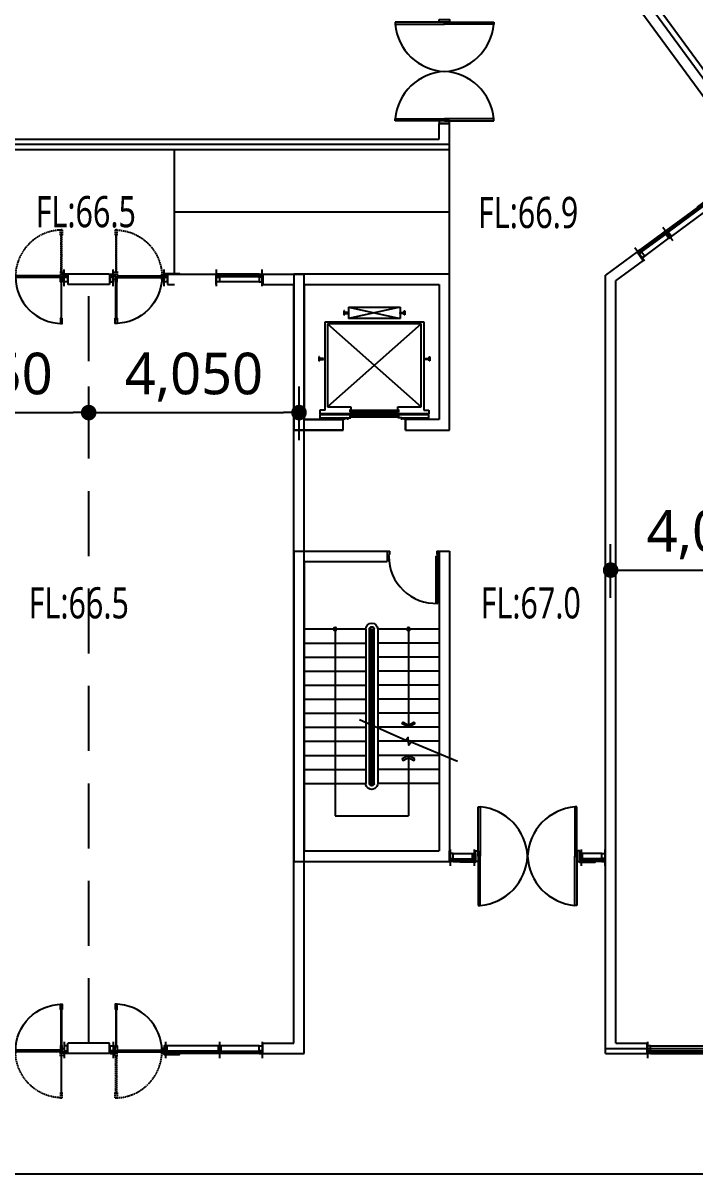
# Model space of a CAD drawing. Header units: millimetres. Extents: x 75184266 to 76346726, y -35850126 to -33679385.
# Drawn here: x 75351769 to 75364708, y -35002078 to -34979929 of the extents above; entities that cross this region are included whole.
import ezdxf
from ezdxf.xclip import XClip

# ---------------------------------------------------------------- set-up
doc = ezdxf.new("R2010")
doc.units = ezdxf.units.MM
doc.header["$LTSCALE"] = 50
doc.header["$MEASUREMENT"] = 0
doc.header["$XCLIPFRAME"] = 2
doc.header["$PDMODE"] = 1
doc.header["$PDSIZE"] = -3
for name, pattern in [('XR-1F-PLAN$0$CEN', [62, 60, -1, 0, -1]), ('XR-1F-PLAN$0$HIDDEN', [0.375, 0.25, -0.125]), ('XR-B1$0$XR-지하3층$0$HID1', [2.3, 1.5, -0.8]), ('XR-지하3층$0$HID1', [2.3, 1.5, -0.8]), ('XR-지하3층$0$HIDDEN', [0.375, 0.25, -0.125])]:
    doc.linetypes.add(name, pattern=pattern)
doc.layers.get('0').update_dxf_attribs({"linetype": 'CONTINUOUS'})
doc.layers.get('Defpoints').update_dxf_attribs({"color": 51, "linetype": 'CONTINUOUS'})
for name, color, linetype in [('AA-MKXS', 3, 'CONTINUOUS'), ('XR-1F-PLAN$0$A-CEN02', 27, 'XR-1F-PLAN$0$CEN'), ('XR-1F-PLAN$0$A-DOR-FRAME', 7, 'CONTINUOUS'), ('XR-1F-PLAN$0$A-DOR-GL', 142, 'CONTINUOUS'), ('XR-1F-PLAN$0$A-DOR-HID', 9, 'XR-1F-PLAN$0$HIDDEN'), ('XR-1F-PLAN$0$A-DOR-TRACE', 8, 'CONTINUOUS'), ('XR-1F-PLAN$0$A-FRAME', 1, 'CONTINUOUS'), ('XR-1F-PLAN$0$A-HDCP7', 7, 'CONTINUOUS'), ('XR-1F-PLAN$0$A-WIN-ELE8', 8, 'CONTINUOUS'), ('XR-B1$0$00_블럭계획고', 7, 'CONTINUOUS'), ('XR-지하3층$0$a-door', 6, 'CONTINUOUS'), ('XR-지하3층$0$A-WIND', 4, 'CONTINUOUS'), ('XR-지하3층$0$CON', 2, 'CONTINUOUS'), ('XR-지하3층$0$DOOR', 7, 'CONTINUOUS'), ('XR-지하3층$0$ELEV', 9, 'CONTINUOUS'), ('XR-지하3층$0$HD', 7, 'CONTINUOUS'), ('XR-지하3층$0$가는선', 5, 'CONTINUOUS'), ('XR-지하3층$0$확장형주차', 8, 'CONTINUOUS')]:
    doc.layers.add(name, color=color, linetype=linetype)
for name, color, linetype, plot in [('XR-B1$0$XR-지하3층$0$DEFPOINT', 142, 'CONTINUOUS', False), ('XR-지하3층$0$DEFPOINT', 142, 'CONTINUOUS', False), ('건축', 8, 'CONTINUOUS', False)]:
    doc.layers.add(name, color=color, linetype=linetype, plot=plot)
doc.styles.add('HY각헤드라인M', font='')
doc.styles.add('XR-B1$0$HY각헤드라인M', font='')
doc.styles.add('XR-지하3층$0$SIM', font='simplex.shx')
doc.styles.add('XR-지하3층$0$맑은고딕', font='')
doc.styles.get('HY각헤드라인M').set_extended_font_data('Malgun Gothic')
doc.styles.get('XR-B1$0$HY각헤드라인M').set_extended_font_data('Malgun Gothic')
doc.styles.get('XR-지하3층$0$맑은고딕').set_extended_font_data('Malgun Gothic')
doc.dimstyles.new('XR-지하3층$0$NDIM', dxfattribs={"dimtxt": 3, "dimasz": 1, "dimexe": 2, "dimexo": 5, "dimgap": 1, "dimtad": 1, "dimdec": 0, "dimrnd": 0.25, "dimdsep": 46, "dimlunit": 6, "dimtxsty": 'XR-지하3층$0$SIM', "dimblk": 'XR-지하3층$0$DIMDOT', "dimcen": 5, "dimclrd": 2, "dimclre": 2, "dimclrt": 6, "dimadec": 0, "dimazin": 0, "dimtfac": 1, "dimtdec": 0, "dimtix": 1, "dimtmove": 2, "dimatfit": 1, "dimldrblk": 'XR-지하3층$0$DIMDOT', "dimfxl": 1.5, "dimtolj": 1, "dimtzin": 0, "dimarcsym": 0})

# ---------------------------------------------------------------- blocks, each defined once
blk = doc.blocks.new('XR-지하3층$0$확장형 주차')
at = {"layer": 'XR-지하3층$0$확장형주차', "color": 7}
for p, q in [((0, 3965), (800, 3965)), ((0, 3835), (800, 3835)), ((800, 3835), (800, 3965))]:
    blk.add_line(p, q, dxfattribs=at)
blk.add_lwpolyline([(2500, 5100), (0, 0)], dxfattribs=at)
blk.add_lwpolyline([(2500, 5091), (0, 5091), (0, -9), (2500, -9)], close=True, dxfattribs=at)
for centre in [(238, 3900), (613, 3900)]:
    blk.add_circle(centre, 17.5, dxfattribs=at)
blk = doc.blocks.new('XR-지하3층$0$_Dot')
at = {"color": 0, "lineweight": -2}
blk.add_line((-0.5, 0), (-1, 0), dxfattribs=at)
at = {"color": 0, "const_width": 0.5}
blk.add_lwpolyline([(-0.25, 0, 1), (0.25, 0, 1)], format="xyb", close=True, dxfattribs=at)
blk = doc.blocks.new('*D166')
at = {"layer": 'Defpoints', "color": 0, "ltscale": 0.01, "transparency": 16777216}
for p in [(75353034, -34987426), (75348984, -34988159), (75353034, -34988159)]:
    blk.add_point(p, dxfattribs=at)
at = {"layer": '건축', "color": 0, "linetype": 'ByBlock', "lineweight": -2, "ltscale": 0.01}
blk.add_line((75348984, -34987959), (75348984, -34986926), dxfattribs=at)
at = {"layer": '건축', "color": 0, "lineweight": -2, "ltscale": 0.01}
for p, q in [((75353034, -34987959), (75353034, -34986926)), ((75349284, -34987426), (75352734, -34987426))]:
    blk.add_line(p, q, dxfattribs=at)
at = {"layer": '건축', "color": 0, "lineweight": -2, "ltscale": 0.01, "xscale": 300, "yscale": 300, "zscale": 300}
for p, rotation in [((75348984, -34987426), 179.9999077924462), ((75353034, -34987426), 359.9999077924462)]:
    blk.add_blockref('XR-지하3층$0$_Dot', p, dxfattribs=dict(at, rotation=rotation))
at = {"layer": '건축', "color": 6, "ltscale": 0.01, "insert": (75351009, -34986746), "char_height": 800, "attachment_point": 5, "rotation": 359.9999, "style": 'XR-지하3층$0$맑은고딕'}
blk.add_mtext('\\A1;4,050', dxfattribs=at)
blk = doc.blocks.new('XR-지하3층$0$DIMDOT')
blk.add_line((-2, 0), (2, 0))
at = {"color": 3}
for radius in [0.6, 0.28]:
    blk.add_circle((0, 0), radius, dxfattribs=at)
blk = doc.blocks.new('*D167')
at = {"layer": 'Defpoints', "color": 0, "ltscale": 0.01, "transparency": 16777216}
for p in [(75357084, -34987426), (75353034, -34988159), (75357084, -34988159)]:
    blk.add_point(p, dxfattribs=at)
at = {"layer": '건축', "color": 0, "linetype": 'ByBlock', "lineweight": -2, "ltscale": 0.01}
blk.add_line((75353034, -34987959), (75353034, -34986926), dxfattribs=at)
at = {"layer": '건축', "color": 0, "lineweight": -2, "ltscale": 0.01}
for p, q in [((75357084, -34987959), (75357084, -34986926)), ((75353334, -34987426), (75356784, -34987426))]:
    blk.add_line(p, q, dxfattribs=at)
at = {"layer": '건축', "color": 0, "lineweight": -2, "ltscale": 0.01, "xscale": 300, "yscale": 300, "zscale": 300}
for p, rotation in [((75353034, -34987426), 179.9999077924462), ((75357084, -34987426), 359.9999077924462)]:
    blk.add_blockref('XR-지하3층$0$_Dot', p, dxfattribs=dict(at, rotation=rotation))
at = {"layer": '건축', "color": 6, "ltscale": 0.01, "insert": (75355059, -34986746), "char_height": 800, "attachment_point": 5, "rotation": 359.9999, "style": 'XR-지하3층$0$맑은고딕'}
blk.add_mtext('\\A1;4,050', dxfattribs=at)
blk = doc.blocks.new('XR-지하3층$0$2P-Dr204')
at = {"color": 0}
for p, q in [((29, 50), (29, 955)), ((65, 50), (65, 956)), ((29, 50), (0, 50)), ((0, 50), (0, -50)), ((29, 14), (29, 50)), ((65, 50), (29, 50)), ((50, 14), (29, 14)), ((50, -50), (50, 14)), ((950, 14), (950, -50)), ((971, 14), (950, 14)), ((971, 14), (950, 14)), ((971, 50), (971, 14)), ((1000, 50), (971, 50)), ((1000, -50), (1000, 50)), ((50, -50), (0, -50)), ((1000, -50), (950, -50))]:
    blk.add_line(p, q, dxfattribs=at)
blk.add_arc((65, 50), 906, 0, 92.2294, dxfattribs=at)
blk = doc.blocks.new('A$C3B071739')
at = {"layer": 'XR-지하3층$0$CON', "ltscale": 1000}
for p, q in [((6040, 3000), (70, 3000)), ((70, 0), (70, 3000)), ((6040, 2800), (6040, 3000)), ((8370, 3000), (11370, 3000)), ((8370, 2150), (8370, 3000)), ((11370, 3000), (11370, 0)), ((6040, 2800), (270, 2800)), ((270, 200), (270, 2800)), ((8570, 2800), (8570, 2150)), ((11170, 2800), (8570, 2800)), ((11170, 200), (11170, 2800)), ((8370, 2150), (8570, 2150)), ((8570, 2150), (8370, 2150)), ((5840, 200), (5840, 1800)), ((6040, 1800), (5840, 1800)), ((6040, 0), (6040, 1800)), ((8370, 950), (8370, 0)), ((8370, 950), (8570, 950)), ((8370, 0), (8370, 950)), ((8370, 950), (8570, 950)), ((8570, 950), (8570, 200)), ((8570, 200), (8570, 950)), ((8570, 950), (8570, 200)), ((8570, 950), (8570, 200)), ((5840, 200), (270, 200)), ((11170, 200), (8570, 200)), ((6040, 0), (70, 0)), ((11370, 0), (8370, 0))]:
    blk.add_line(p, q, dxfattribs=at)
at = {"layer": 'XR-지하3층$0$ELEV', "color": 9}
for p, q in [((8605, 2075), (8605, 2600)), ((8605, 2600), (8660, 2600)), ((8660, 2600), (8660, 1450)), ((8755, 2600), (8685, 2600)), ((8685, 2600), (8685, 1450)), ((8755, 2500), (8755, 2600)), ((10455, 2500), (8755, 2500)), ((8815, 2000), (8815, 2450)), ((8815, 2450), (10415, 2450)), ((9780, 2618), (9700, 2618)), ((9700, 2618), (9700, 2603)), ((9700, 2603), (9730, 2603)), ((9730, 2603), (9730, 2529)), ((9730, 2529), (9750, 2529)), ((9750, 2603), (9780, 2603)), ((9750, 2529), (9750, 2603)), ((9780, 2603), (9780, 2618)), ((10415, 2450), (10415, 650)), ((10455, 600), (10455, 2500)), ((8565, 2150), (8605, 2075)), ((8605, 2070), (8565, 2070)), ((8605, 2070), (8605, 2000)), ((8615, 2015), (8615, 1085)), ((8650, 2015), (8615, 2015)), ((8650, 1085), (8650, 2015)), ((8715, 2015), (8715, 1085)), ((8750, 2015), (8715, 2015)), ((8750, 1085), (8750, 2015)), ((8755, 2030), (8755, 2000)), ((8755, 2000), (8815, 2000)), ((10515, 2050), (10515, 1050)), ((10735, 2050), (10515, 2050)), ((10665, 2138), (10585, 2138)), ((10585, 2138), (10585, 2123)), ((10585, 2123), (10615, 2123)), ((10615, 2123), (10615, 2050)), ((10615, 2050), (10635, 2050)), ((10635, 2050), (10635, 2123)), ((10635, 2123), (10665, 2123)), ((10665, 2123), (10665, 2138)), ((10735, 1050), (10735, 2050)), ((8660, 1450), (8660, 500)), ((8685, 1450), (8685, 500)), ((8605, 1030), (8565, 1030)), ((8605, 1030), (8605, 1100)), ((8605, 500), (8605, 1025)), ((8615, 1085), (8650, 1085)), ((8715, 1085), (8750, 1085)), ((8815, 1100), (8755, 1100)), ((8755, 1100), (8755, 1070)), ((8815, 650), (8815, 1100)), ((10735, 1050), (10515, 1050)), ((10585, 962), (10585, 977)), ((10585, 977), (10615, 977)), ((10665, 962), (10585, 962)), ((10615, 977), (10615, 1050)), ((10615, 1050), (10635, 1050)), ((10635, 1050), (10635, 977)), ((10635, 977), (10665, 977)), ((10665, 977), (10665, 962)), ((8755, 500), (8685, 500)), ((8755, 600), (10455, 600)), ((8755, 600), (8755, 500)), ((10415, 650), (8815, 650)), ((9700, 497), (9730, 497)), ((9700, 482), (9700, 497)), ((9780, 482), (9700, 482)), ((9730, 497), (9730, 571)), ((9730, 571), (9750, 571)), ((9750, 571), (9750, 497)), ((9750, 497), (9780, 497)), ((9780, 497), (9780, 482))]:
    blk.add_line(p, q, dxfattribs=at)
blk.add_lwpolyline([(8605, 2075), (8605, 2600), (8660, 2600), (8660, 500), (8605, 500), (8605, 1025), (8565, 950)], dxfattribs=at)
at = {"layer": 'XR-지하3층$0$HD', "ltscale": 10}
for p, q in [((1570, 2800), (1570, 1615)), ((1840, 2800), (1840, 1615)), ((2110, 2800), (2110, 1615)), ((2380, 2800), (2380, 1615)), ((2650, 2800), (2650, 1615)), ((2920, 2800), (2920, 1615)), ((3190, 2800), (3190, 1615)), ((3460, 2800), (3460, 1615)), ((3730, 2800), (3730, 1615)), ((4000, 2800), (4000, 1615)), ((4270, 2800), (4270, 1615)), ((4540, 2800), (4540, 1615)), ((2110, 2208), (945, 2208)), ((945, 793), (945, 2208)), ((4540, 2208), (2650, 2208)), ((4540, 1615), (1570, 1615)), ((1570, 1545), (4540, 1545)), ((1570, 1515), (1570, 1545)), ((4540, 1515), (1570, 1515)), ((1570, 1485), (1570, 1515)), ((4540, 1485), (1570, 1485)), ((1570, 1455), (1570, 1485)), ((1570, 1455), (4540, 1455)), ((4540, 1385), (1570, 1385)), ((1570, 200), (1570, 1385)), ((1840, 1515), (1840, 1545)), ((1840, 1455), (1840, 1485)), ((1840, 200), (1840, 1385)), ((2110, 1515), (2110, 1545)), ((2110, 1455), (2110, 1485)), ((2110, 200), (2110, 1385)), ((2380, 1515), (2380, 1545)), ((2380, 1455), (2380, 1485)), ((2380, 200), (2380, 1385)), ((2650, 1515), (2650, 1545)), ((2650, 1455), (2650, 1485)), ((2650, 200), (2650, 1385)), ((2920, 1515), (2920, 1545)), ((2920, 1455), (2920, 1485)), ((2920, 200), (2920, 1385)), ((3190, 1515), (3190, 1545)), ((3190, 1455), (3190, 1485)), ((3190, 200), (3190, 1385)), ((3460, 1515), (3460, 1545)), ((3460, 1455), (3460, 1485)), ((3460, 200), (3460, 1385)), ((3730, 1515), (3730, 1545)), ((3730, 1455), (3730, 1485)), ((3730, 200), (3730, 1385)), ((4000, 1515), (4000, 1545)), ((4000, 1455), (4000, 1485)), ((4000, 200), (4000, 1385)), ((4270, 1515), (4270, 1545)), ((4270, 1455), (4270, 1485)), ((4270, 200), (4270, 1385)), ((4540, 1515), (4540, 1545)), ((4540, 1485), (4540, 1515)), ((4540, 1485), (4540, 1455)), ((4540, 1385), (4540, 200)), ((4540, 793), (945, 793))]:
    blk.add_line(p, q, dxfattribs=at)
blk.add_lwpolyline([(1989, 3150), (2361, 2257), (2309, 2212), (2451, 2203), (2399, 2158), (2791, 1265)], dxfattribs=at)
for points in [[(2041, 2328), (2110, 2208), (2041, 2087), (2012, 2105), (2070, 2208), (2012, 2311)], [(2719, 2328), (2650, 2208), (2719, 2087), (2748, 2105), (2690, 2208), (2748, 2311)]]:
    blk.add_lwpolyline(points, close=True, dxfattribs=at)
for centre in [(4540, 2208), (4540, 2208), (4540, 793), (4540, 793)]:
    blk.add_circle(centre, 30, dxfattribs=at)
for centre, radius, start, end in [((1570, 1500), 115, 90, 270), ((4540, 1500), 115, 270, 90), ((1570, 1500), 45, 90, 270), ((4540, 1500), 45, 270, 90)]:
    blk.add_arc(centre, radius, start, end, dxfattribs=at)
at = {"layer": 'XR-지하3층$0$가는선', "ltscale": 5}
for p, q in [((10415, 2450), (8815, 650)), ((10415, 650), (8815, 2450)), ((10735, 2050), (10515, 1050)), ((10735, 1050), (10515, 2050))]:
    blk.add_line(p, q, dxfattribs=at)
at = {"layer": 'XR-지하3층$0$DOOR', "extrusion": (0, 0, -1), "zscale": -1, "rotation": 270.0001074480283}
blk.add_blockref('XR-지하3층$0$2P-Dr204', (-5990, 2800), dxfattribs=at)
blk = doc.blocks.new('*D168')
at = {"layer": 'Defpoints', "color": 0, "ltscale": 0.01, "transparency": 16777216}
for p in [(75367134, -34990457), (75363084, -34991189), (75367134, -34991189)]:
    blk.add_point(p, dxfattribs=at)
at = {"layer": '건축', "color": 0, "linetype": 'ByBlock', "lineweight": -2, "ltscale": 0.01}
blk.add_line((75363084, -34990989), (75363084, -34989957), dxfattribs=at)
at = {"layer": '건축', "color": 0, "lineweight": -2, "ltscale": 0.01}
for p, q in [((75367134, -34990989), (75367134, -34989957)), ((75363384, -34990457), (75366834, -34990457))]:
    blk.add_line(p, q, dxfattribs=at)
at = {"layer": '건축', "color": 0, "lineweight": -2, "ltscale": 0.01, "xscale": 300, "yscale": 300, "zscale": 300}
for p, rotation in [((75363084, -34990457), 179.9999077924462), ((75367134, -34990457), 359.9999077924462)]:
    blk.add_blockref('XR-지하3층$0$_Dot', p, dxfattribs=dict(at, rotation=rotation))
at = {"layer": '건축', "color": 6, "ltscale": 0.01, "insert": (75365109, -34989776), "char_height": 800, "attachment_point": 5, "rotation": 359.9999, "style": 'XR-지하3층$0$맑은고딕'}
blk.add_mtext('\\A1;4,050', dxfattribs=at)
blk = doc.blocks.new('XR-지하3층$0$DOOR-2000(유리문)')
at = {"layer": 'XR-지하3층$0$a-door'}
for p, q in [((50, 0), (50, 950)), ((50, 950), (90, 950)), ((90, 950), (90, 0)), ((1950, 950), (1910, 950)), ((1910, 950), (1910, 0)), ((1950, 0), (1950, 950)), ((90, 0), (50, 0)), ((50, 0), (50, -950)), ((90, -950), (90, 0)), ((1910, 0), (1950, 0)), ((1910, -950), (1910, 0)), ((1950, 0), (1950, -950)), ((50, -950), (90, -950)), ((1950, -950), (1910, -950))]:
    blk.add_line(p, q, dxfattribs=at)
at = {"layer": 'XR-지하3층$0$a-door', "color": 6}
for points in [[(0, -100), (0, 100), (50, 100), (50, -100)], [(2000, -100), (2000, 100), (1950, 100), (1950, -100)]]:
    blk.add_lwpolyline(points, close=True, dxfattribs=at)
at = {"layer": 'XR-지하3층$0$a-door', "color": 7}
for centre, start, end in [((-2, -49), 2.7862, 84.7498), ((2002, -49), 95.2502, 177.2138), ((-2, 49), 275.2502, 357.2138), ((2002, 49), 182.7862, 264.7498)]:
    blk.add_arc(centre, 1003, start, end, dxfattribs=at)
blk = doc.blocks.new('XR-1F-PLAN$0$A$C10B20476')
at = {"layer": 'Defpoints'}
for p, q in [((134, 35), (110, 35)), ((110, 35), (110, 0)), ((134, 35), (134, 0))]:
    blk.add_line(p, q, dxfattribs=at)
at = {"layer": 'XR-1F-PLAN$0$A-CEN02', "linetype": 'Continuous'}
blk.add_line((318, 80), (0, 80), dxfattribs=at)
at = {"layer": 'XR-1F-PLAN$0$A-FRAME'}
for p, q in [((144, 80), (110, 80)), ((110, 56), (144, 56)), ((110, 43), (144, 43)), ((144, 20), (134, 20))]:
    blk.add_line(p, q, dxfattribs=at)
for points in [[(88, 20), (88, 80)], [(110, 35), (110, 80)], [(122, 48), (144, 48), (144, 20), (238, 20), (238, 80), (144, 80), (144, 51), (122, 51), (122, 48)]]:
    blk.add_lwpolyline(points, dxfattribs=at)
blk = doc.blocks.new('XR-1F-PLAN$0$A$C491451C1')
at = {"layer": 'Defpoints'}
for p, q in [((15, 208), (-20, 208)), ((15, 184), (-20, 184)), ((15, 184), (15, 208)), ((45, 208), (45, 184)), ((45, 208), (80, 208)), ((45, 184), (80, 184))]:
    blk.add_line(p, q, dxfattribs=at)
at = {"layer": 'XR-1F-PLAN$0$A-CEN02', "linetype": 'Continuous'}
blk.add_line((30, 0), (30, 318), dxfattribs=at)
at = {"layer": 'XR-1F-PLAN$0$A-FRAME'}
for p, q in [((0, 174), (0, 184)), ((24, 208), (24, 174)), ((37, 208), (37, 174)), ((60, 174), (60, 184))]:
    blk.add_line(p, q, dxfattribs=at)
for points in [[(0, 230), (60, 230)], [(29, 196), (29, 174), (0, 174), (0, 80), (60, 80), (60, 174), (32, 174), (32, 196), (29, 196)], [(15, 208), (45, 208)]]:
    blk.add_lwpolyline(points, dxfattribs=at)
blk = doc.blocks.new('XR-1F-PLAN$0$A$C7F517DA1')
at = {"layer": 'XR-1F-PLAN$0$A-DOR-FRAME', "ltscale": 0.5, "elevation": 0}
for points in [[(50, 1675), (60, 1675), (60, 1690), (75, 1690), (75, 1675), (85, 1675), (85, 1775), (50, 1775)], [(50, 925), (10, 925), (10, 825), (50, 825)], [(990, 925), (950, 925), (950, 825), (990, 825)]]:
    blk.add_lwpolyline(points, close=True, dxfattribs=at)
blk.add_lwpolyline([(50, 875), (50, 975), (60, 975), (60, 960), (75, 960), (75, 975), (85, 975), (85, 875), (50, 875)], dxfattribs=at)
at = {"layer": 'XR-1F-PLAN$0$A-DOR-GL', "elevation": 0}
blk.add_lwpolyline([(62, 962), (72, 962), (72, 1687), (62, 1687)], close=True, dxfattribs=at)
at = {"layer": 'XR-1F-PLAN$0$A-DOR-HID', "ltscale": 2, "elevation": 0}
blk.add_lwpolyline([(50, 875), (50, 775), (60, 775), (60, 790), (75, 790), (75, 775), (85, 775), (85, 875), (50, 875)], dxfattribs=at)
for points in [[(62, 788), (72, 788), (72, 63), (62, 63)], [(50, 75), (60, 75), (60, 60), (75, 60), (75, 75), (85, 75), (85, -25), (50, -25)]]:
    blk.add_lwpolyline(points, close=True, dxfattribs=at)
at = {"layer": 'XR-1F-PLAN$0$A-DOR-HID', "ltscale": 2}
blk.add_arc((50, 875, 0), 900, 270, 0, dxfattribs=at)
at = {"layer": 'XR-1F-PLAN$0$A-DOR-TRACE'}
blk.add_arc((50, 875, 0), 900, 0, 90, dxfattribs=at)
at = {"layer": 'XR-1F-PLAN$0$A-WIN-ELE8'}
for p, q in [((85, 890, 0), (950, 890, 0)), ((85, 860, 0), (950, 860, 0))]:
    blk.add_line(p, q, dxfattribs=at)
blk = doc.blocks.new('SW-7.8')
at = {"layer": 'AA-MKXS', "ltscale": 0.5}
for p, q in [((-3350, -200, 0), (-3350, 0, 0)), ((-400, -200, 0), (-400, 0, 0)), ((-400, 0, 0), (400, 0, 0)), ((400, -200, 0), (400, 0, 0)), ((3650, -200, 0), (3650, 0, 0)), ((-410, -200, 0), (-410, -178, 0)), ((-400, -200, 0), (400, -200, 0))]:
    blk.add_line(p, q, dxfattribs=at)
at = {"layer": 'XR-1F-PLAN$0$A-DOR-GL', "elevation": 0}
for points in [[(-3295, -154), (-3295, -178), (-2535, -178), (-2535, -154)], [(-1495, -154), (-1495, -178), (-2505, -178), (-2505, -154)], [(1495, -154), (1495, -178), (2505, -178), (2505, -154)], [(3595, -154), (3595, -178), (2535, -178), (2535, -154)]]:
    blk.add_lwpolyline(points, close=True, dxfattribs=at)
at = {"layer": 'XR-1F-PLAN$0$A-FRAME'}
for p, q in [((-3340, -200, 0), (-3340, -178, 0)), ((-3280, -200, 0), (-3280, -178, 0)), ((-2550, -200, 0), (-2550, -178, 0)), ((-2490, -200, 0), (-2490, -178, 0)), ((-470, -200, 0), (-470, -178, 0)), ((410, -200, 0), (410, -178, 0)), ((470, -200, 0), (470, -178, 0)), ((2490, -200, 0), (2490, -178, 0)), ((2550, -200, 0), (2550, -178, 0)), ((3580, -200, 0), (3580, -178, 0)), ((3640, -200, 0), (3640, -178, 0))]:
    blk.add_line(p, q, dxfattribs=at)
at = {"layer": 'XR-1F-PLAN$0$A-HDCP7', "elevation": 0}
for points in [[(-1750, -200), (-1450, -200), (-1450, -215), (-1750, -215)], [(1750, -200), (1450, -200), (1450, -215), (1750, -215)]]:
    blk.add_lwpolyline(points, close=True, dxfattribs=at)
at = {"layer": 'XR-1F-PLAN$0$A-WIN-ELE8'}
for p, q in [((-3280, -50, 0), (-2550, -50, 0)), ((-3280, -200, 0), (-1510, -200, 0)), ((-2490, -50, 0), (-1510, -50, 0)), ((2490, -50, 0), (1510, -50, 0)), ((3580, -200, 0), (1510, -200, 0)), ((3580, -50, 0), (2550, -50, 0))]:
    blk.add_line(p, q, dxfattribs=at)
at = {"layer": 'XR-1F-PLAN$0$A-DOR-FRAME', "ltscale": 600, "extrusion": (0, 0, -1), "zscale": -1}
blk.add_blockref('XR-1F-PLAN$0$A$C7F517DA1', (460, -1025, 0), dxfattribs=at)
at = {"layer": 'XR-1F-PLAN$0$A-DOR-FRAME', "ltscale": 600, "extrusion": (0, 0, -1), "xscale": -1, "zscale": -1}
blk.add_blockref('XR-1F-PLAN$0$A$C7F517DA1', (-460, -1025, 0), dxfattribs=at)
at = {"layer": 'XR-1F-PLAN$0$A-FRAME', "rotation": 90}
blk.add_blockref('XR-1F-PLAN$0$A$C10B20476', (-3260, -288, 0), dxfattribs=at)
at = {"layer": 'XR-1F-PLAN$0$A-FRAME', "ltscale": 0.5, "extrusion": (0, 0, -1), "zscale": -1, "rotation": 180}
for p in [(2550, 30, 0), (1510, 30, 0)]:
    blk.add_blockref('XR-1F-PLAN$0$A$C491451C1', p, dxfattribs=at)
at = {"layer": 'XR-1F-PLAN$0$A-FRAME', "extrusion": (0, 0, -1), "xscale": -1, "zscale": -1, "rotation": 270}
blk.add_blockref('XR-1F-PLAN$0$A$C10B20476', (390, -288, 0), dxfattribs=at)
at = {"layer": 'XR-1F-PLAN$0$A-FRAME', "extrusion": (0, 0, -1), "zscale": -1, "rotation": 90}
blk.add_blockref('XR-1F-PLAN$0$A$C10B20476', (-390, -288, 0), dxfattribs=at)
at = {"layer": 'XR-1F-PLAN$0$A-FRAME', "ltscale": 0.5, "extrusion": (0, 0, -1), "xscale": -1, "zscale": -1, "rotation": 180}
for p in [(-1510, 30, 0), (-2550, 30, 0)]:
    blk.add_blockref('XR-1F-PLAN$0$A$C491451C1', p, dxfattribs=at)
at = {"layer": 'XR-1F-PLAN$0$A-FRAME', "xscale": -1, "rotation": 270}
blk.add_blockref('XR-1F-PLAN$0$A$C10B20476', (3560, -288, 0), dxfattribs=at)
blk = doc.blocks.new('D-3.0')
at = {"layer": 'AA-MKXS', "ltscale": 0.5}
for p, q in [((-1500, -100), (-1500, 100)), ((1500, -100), (1500, 100))]:
    blk.add_line(p, q, dxfattribs=at)
at = {"layer": 'XR-1F-PLAN$0$A-DOR-GL'}
for points in [[(-1045, -54), (-1045, -78), (-1445, -78), (-1445, -54)], [(1045, -54), (1045, -78), (1445, -78), (1445, -54)]]:
    blk.add_lwpolyline(points, close=True, dxfattribs=at)
at = {"layer": 'XR-1F-PLAN$0$A-FRAME'}
for p, q in [((-1490, -100, 0), (-1490, -78, 0)), ((-1430, -100, 0), (-1430, -78, 0)), ((1430, -100, 0), (1430, -78, 0)), ((1490, -100, 0), (1490, -78, 0))]:
    blk.add_line(p, q, dxfattribs=at)
at = {"layer": 'XR-1F-PLAN$0$A-HDCP7'}
for points in [[(-1300, -100), (-1000, -100), (-1000, -115), (-1300, -115)], [(1300, -100), (1000, -100), (1000, -115), (1300, -115)]]:
    blk.add_lwpolyline(points, close=True, dxfattribs=at)
at = {"layer": 'XR-1F-PLAN$0$A-WIN-ELE8'}
for p, q in [((-1430, 50), (-1060, 50)), ((1430, 50), (1060, 50)), ((-1430, -100, 0), (-1060, -100)), ((1430, -100, 0), (1060, -100))]:
    blk.add_line(p, q, dxfattribs=at)
at = {"layer": 'XR-1F-PLAN$0$A-FRAME', "extrusion": (0, 0, -1), "xscale": -1, "zscale": -1, "rotation": 270}
blk.add_blockref('XR-1F-PLAN$0$A$C10B20476', (1410, -188), dxfattribs=at)
at = {"layer": 'XR-1F-PLAN$0$A-FRAME', "ltscale": 0.5, "xscale": -1, "rotation": 180}
blk.add_blockref('XR-1F-PLAN$0$A$C491451C1', (-1060, 130), dxfattribs=at)
at = {"layer": 'XR-1F-PLAN$0$A-FRAME', "ltscale": 0.5, "rotation": 180}
blk.add_blockref('XR-1F-PLAN$0$A$C491451C1', (1060, 130), dxfattribs=at)
at = {"layer": 'XR-1F-PLAN$0$A-FRAME', "extrusion": (0, 0, -1), "zscale": -1, "rotation": 90.00000000000004}
blk.add_blockref('XR-1F-PLAN$0$A$C10B20476', (-1410, -188), dxfattribs=at)
at = {"layer": 'XR-지하3층$0$A-WIND'}
blk.add_blockref('XR-지하3층$0$DOOR-2000(유리문)', (-1000, 0), dxfattribs=at)
blk = doc.blocks.new('Showwindow-8.1')
at = {"layer": 'AA-MKXS', "ltscale": 0.5}
for p, q in [((-3650, -150, 0), (-3650, 50, 0)), ((-400, -150), (-400, 50)), ((-400, 50), (400, 50, 0)), ((400, -150, 0), (400, 50, 0)), ((3650, -150, 0), (3650, 50, 0)), ((-410, -150, 0), (-410, -128, 0)), ((-400, -150), (400, -150, 0))]:
    blk.add_line(p, q, dxfattribs=at)
at = {"layer": 'XR-1F-PLAN$0$A-DOR-GL'}
for points in [[(-3595, -104), (-3595, -128), (-2535, -128), (-2535, -104)], [(-1495, -104), (-1495, -128), (-2505, -128), (-2505, -104)], [(1495, -104), (1495, -128), (2505, -128), (2505, -104)], [(3595, -104), (3595, -128), (2535, -128), (2535, -104)]]:
    blk.add_lwpolyline(points, close=True, dxfattribs=at)
at = {"layer": 'XR-1F-PLAN$0$A-FRAME'}
for p, q in [((-3640, -150, 0), (-3640, -128, 0)), ((-3580, -150, 0), (-3580, -128, 0)), ((-2550, -150, 0), (-2550, -128, 0)), ((-2490, -150, 0), (-2490, -128, 0)), ((-470, -150, 0), (-470, -128, 0)), ((410, -150, 0), (410, -128, 0)), ((470, -150, 0), (470, -128, 0)), ((2490, -150, 0), (2490, -128, 0)), ((2550, -150, 0), (2550, -128, 0)), ((3580, -150, 0), (3580, -128, 0)), ((3640, -150, 0), (3640, -128, 0))]:
    blk.add_line(p, q, dxfattribs=at)
at = {"layer": 'XR-1F-PLAN$0$A-HDCP7'}
for points in [[(-1750, -150), (-1450, -150), (-1450, -165), (-1750, -165)], [(1750, -150), (1450, -150), (1450, -165), (1750, -165)]]:
    blk.add_lwpolyline(points, close=True, dxfattribs=at)
at = {"layer": 'XR-1F-PLAN$0$A-WIN-ELE8'}
for p, q in [((-3580, 0, 0), (-2550, 0)), ((-3580, -150, 0), (-1510, -150)), ((-2490, 0), (-1510, 0)), ((2490, 0), (1510, 0)), ((3580, -150, 0), (1510, -150)), ((3580, 0, 0), (2550, 0))]:
    blk.add_line(p, q, dxfattribs=at)
at = {"layer": 'XR-1F-PLAN$0$A-DOR-FRAME', "ltscale": 600, "extrusion": (0, 0, -1), "zscale": -1}
blk.add_blockref('XR-1F-PLAN$0$A$C7F517DA1', (460, -975, 0), dxfattribs=at)
at = {"layer": 'XR-1F-PLAN$0$A-DOR-FRAME', "ltscale": 600, "extrusion": (0, 0, -1), "xscale": -1, "zscale": -1}
blk.add_blockref('XR-1F-PLAN$0$A$C7F517DA1', (-460, -975, 0), dxfattribs=at)
at = {"layer": 'XR-1F-PLAN$0$A-FRAME', "rotation": 90}
blk.add_blockref('XR-1F-PLAN$0$A$C10B20476', (-3560, -238, 0), dxfattribs=at)
at = {"layer": 'XR-1F-PLAN$0$A-FRAME', "ltscale": 0.5, "extrusion": (0, 0, -1), "zscale": -1, "rotation": 180}
for p in [(2550, 80), (1510, 80)]:
    blk.add_blockref('XR-1F-PLAN$0$A$C491451C1', p, dxfattribs=at)
at = {"layer": 'XR-1F-PLAN$0$A-FRAME', "extrusion": (0, 0, -1), "xscale": -1, "zscale": -1, "rotation": 270}
blk.add_blockref('XR-1F-PLAN$0$A$C10B20476', (390, -238), dxfattribs=at)
at = {"layer": 'XR-1F-PLAN$0$A-FRAME', "extrusion": (0, 0, -1), "zscale": -1, "rotation": 90}
blk.add_blockref('XR-1F-PLAN$0$A$C10B20476', (-390, -238), dxfattribs=at)
at = {"layer": 'XR-1F-PLAN$0$A-FRAME', "ltscale": 0.5, "extrusion": (0, 0, -1), "xscale": -1, "zscale": -1, "rotation": 180}
for p in [(-1510, 80), (-2550, 80)]:
    blk.add_blockref('XR-1F-PLAN$0$A$C491451C1', p, dxfattribs=at)
at = {"layer": 'XR-1F-PLAN$0$A-FRAME', "xscale": -1, "rotation": 270}
blk.add_blockref('XR-1F-PLAN$0$A$C10B20476', (3560, -238, 0), dxfattribs=at)
blk = doc.blocks.new('SW-3.9')
at = {"layer": 'AA-MKXS', "ltscale": 0.5}
for p, q in [((0, 200), (0, 0)), ((2800, 200, 0), (2800, 0, 0))]:
    blk.add_line(p, q, dxfattribs=at)
at = {"layer": 'XR-1F-PLAN$0$A-DOR-GL', "elevation": 0}
for points in [[(1095, 154), (1095, 178), (2105, 178), (2105, 154)], [(2745, 154), (2745, 178), (2135, 178), (2135, 154)]]:
    blk.add_lwpolyline(points, close=True, dxfattribs=at)
at = {"layer": 'XR-1F-PLAN$0$A-FRAME'}
for p, q in [((10, 200), (10, 178)), ((70, 200), (70, 178)), ((2090, 200), (2090, 178)), ((2150, 200), (2150, 178)), ((2730, 200, 0), (2730, 178, 0)), ((2790, 200, 0), (2790, 178, 0))]:
    blk.add_line(p, q, dxfattribs=at)
at = {"layer": 'XR-1F-PLAN$0$A-HDCP7', "elevation": 0}
blk.add_lwpolyline([(1350, 200), (1050, 200), (1050, 215), (1350, 215)], close=True, dxfattribs=at)
at = {"layer": 'XR-1F-PLAN$0$A-WIN-ELE8'}
for p, q in [((2730, 200, 0), (1110, 200, 0)), ((2090, 50, 0), (1110, 50, 0)), ((2730, 50, 0), (2150, 50, 0))]:
    blk.add_line(p, q, dxfattribs=at)
at = {"layer": 'XR-1F-PLAN$0$A-DOR-FRAME', "ltscale": 600, "extrusion": (0, 0, -1), "zscale": -1, "rotation": 179.9999999825117}
blk.add_blockref('XR-1F-PLAN$0$A$C7F517DA1', (-60, 1025, 0), dxfattribs=at)
at = {"layer": 'XR-1F-PLAN$0$A-FRAME'}
for p, rotation in [((-10, 288, 0), 270.0000000174883), ((2710, 288, 0), 270.0000000174886)]:
    blk.add_blockref('XR-1F-PLAN$0$A$C10B20476', p, dxfattribs=dict(at, rotation=rotation))
at = {"layer": 'XR-1F-PLAN$0$A-FRAME', "ltscale": 0.5, "extrusion": (0, 0, -1), "zscale": -1}
for p in [(-1110, -30, 0), (-2150, -30, 0)]:
    blk.add_blockref('XR-1F-PLAN$0$A$C491451C1', p, dxfattribs=at)
blk = doc.blocks.new('11111111')
at = {"layer": 'XR-B1$0$XR-지하3층$0$DEFPOINT', "linetype": 'XR-B1$0$XR-지하3층$0$HID1', "ltscale": 50}
blk.add_lwpolyline([(77060562, -34332853), (77063587, -34317853), (77063649, -34280876), (77066707, -34245876), (77066734, -34229679), (76979951, -34223236), (76855438, -34213992, -0.110486), (76808135, -34238483), (76803058, -34244661), (76799605, -34368327), (76804810, -34373679), (76934251, -34373677), (76959243, -34369677), (76989587, -34369677), (77004594, -34370677), (77051655, -34370675), (77060514, -34361831)], format="xyb", close=True, dxfattribs=at)
at = {"layer": 'XR-B1$0$00_블럭계획고', "color": 3, "style": 'XR-B1$0$HY각헤드라인M', "width": 0.75}
for s, p in [('FL:66.5', (76856999, -34355461)), ('FL:66.9', (76865516, -34355476)), ('FL:66.5', (76856864, -34362988)), ('FL:67.0', (76865566, -34362988))]:
    blk.add_text(s, height=600, rotation=0, dxfattribs=at).set_placement(p)
blk = doc.blocks.new('XR-지하3층$0$A$C723B38EE')
at = {"layer": 'XR-지하3층$0$DEFPOINT', "linetype": 'XR-지하3층$0$HID1', "ltscale": 50}
blk.add_lwpolyline([(439.7, 226.504), (442.725, 241.504), (442.787, 278.481), (445.845, 313.481), (445.872, 329.678), (359.089, 336.121), (234.575, 345.365, -0.110486), (187.273, 320.874), (182.196, 314.697), (178.743, 191.031), (183.947, 185.678), (313.388, 185.68), (338.38, 189.68), (368.725, 189.68), (383.732, 188.681), (430.793, 188.682), (439.652, 197.526)], format="xyb", close=True, dxfattribs=at)

msp = doc.modelspace()

# ---------------------------------------------------------------- linework, layer by layer
at = {"layer": '건축', "ltscale": 0.5}
for p, q in [((75352119.1, -34963608.8), (75367627.4, -34984761.9)), ((75351957.8, -34963727.1), (75367526.1, -34984961.9)), ((75359784.2, -34982161.9), (75359784.2, -34981861.9)), ((75359984.2, -34981861.9), (75359784.2, -34981861.9)), ((75359984.2, -34982361.9), (75359984.2, -34981861.9)), ((75341620.4, -34982261.9), (75359984.2, -34982261.9)), ((75346384.2, -34982161.9), (75359784.2, -34982161.9)), ((75346384.2, -34982361.9), (75359984.2, -34982361.9)), ((75363594.4, -34984334.8), (75362984.2, -34984782.2)), ((75363712.7, -34984496.1), (75363184.2, -34984883.6)), ((75352634.2, -34984761.9), (75352634.2, -34984961.9)), ((75353434.2, -34984761.9, 0), (75352634.2, -34984761.9)), ((75353434.2, -34984961.9, 0), (75352634.2, -34984961.9)), ((75353434.2, -34984761.9, 0), (75353434.2, -34984961.9, 0)), ((75353444.2, -34984761.9), (75353444.2, -34984783.9)), ((75354507.9, -34984761.9), (75354507.9, -34984783.9)), ((75354554.2, -34984761.9), (75355484.1, -34984761.9)), ((75354554.2, -34984761.9, 0), (75354554.2, -34984961.9, 0)), ((75354554.2, -34984961.9), (75354684.1, -34984961.9)), ((75355484.1, -34984761.9, 0), (75355484.1, -34984961.9, 0)), ((75356384.2, -34984761.9), (75357184.2, -34984761.9)), ((75356384.2, -34984761.9, 0), (75356384.2, -34984961.9, 0)), ((75356384.2, -34984961.9), (75356984.2, -34984961.9)), ((75356984.2, -34999561.9), (75356984.2, -34984961.9)), ((75357184.2, -34999761.9), (75357184.2, -34984761.9)), ((75362984.2, -34999761.9), (75362984.2, -34984782.2)), ((75363184.2, -34999561.9), (75363184.2, -34984883.6)), ((75356384.2, -34999561.9), (75356984.2, -34999561.9)), ((75363184.2, -34999561.9), (75363784.2, -34999561.9)), ((75356384.2, -34999761.9), (75357184.2, -34999761.9)), ((75362984.2, -34999661.9), (75371884.2, -34999661.9)), ((75362984.2, -34999761.9), (75363784.2, -34999761.9))]:
    msp.add_line(p, q, dxfattribs=at)
at = {"layer": '건축'}
for p, q in [((75354684.2, -34984761.8), (75354684.2, -34982361.8)), ((75359984.2, -34984761.9), (75359984.2, -34982361.9)), ((75354684.2, -34983561.8), (75359984.2, -34983561.9)), ((75352564.2, -34984761.9), (75352564.2, -34984783.9)), ((75352624.2, -34984761.9), (75352624.2, -34984783.9)), ((75353504.2, -34984761.9), (75353504.2, -34984783.9)), ((75354447.9, -34984761.9), (75354447.9, -34984783.9)), ((75355494.1, -34984761.9, 0), (75355494.1, -34984783.9, 0)), ((75355554.1, -34984761.9, 0), (75355554.1, -34984783.9, 0)), ((75356314.2, -34984761.9, 0), (75355554.1, -34984761.9, 0)), ((75356314.2, -34984911.9, 0), (75355554.1, -34984911.9, 0)), ((75356314.2, -34984761.9, 0), (75356314.2, -34984783.9, 0)), ((75356374.2, -34984761.9, 0), (75356374.2, -34984783.9, 0))]:
    msp.add_line(p, q, dxfattribs=at)
at = {"layer": '건축', "linetype": 'XR-지하3층$0$HIDDEN', "ltscale": 100}
msp.add_line((75353034.2, -34999561.9), (75353034.2, -34984961.9), dxfattribs=at)
at = {"layer": '건축', "elevation": 0}
for points in [[(75354784.2, -34984761.9), (75354484.2, -34984761.9), (75354484.2, -34984746.9), (75354784.2, -34984746.9)], [(75356329.2, -34984807.9), (75356329.2, -34984783.9), (75355539.1, -34984783.9), (75355539.1, -34984807.9)]]:
    msp.add_lwpolyline(points, close=True, dxfattribs=at)

# ---------------------------------------------------------------- block references
at = {"layer": '건축', "ltscale": 0.5}
ref = msp.add_blockref('XR-지하3층$0$A$C723B38EE', (75115875.3, -35187756.2), dxfattribs=dict(at, xscale=999.9999999999998, yscale=999.9999999999998, zscale=999.9999999999998))
XClip(ref).set_block_clipping_path([(137.7798442268, 119.9958357572), (497.8511876765, 396.6664658143)])
at = {"layer": '건축'}
for name, p in [('11111111', (-1504986.9, -628399)), ('D-3.0', (75361484.2, -34995961.9)), ('Showwindow-8.1', (75367434.2, -34999611.9, 0))]:
    msp.add_blockref(name, p, dxfattribs=at)
for name, p, rotation in [('XR-지하3층$0$확장형 주차', (75369497.9, -34978518.2, 0), 126.2469333594607), ('XR-지하3층$0$DOOR-2000(유리문)', (75359884.2, -34979861.9), 269.9999999999096), ('XR-1F-PLAN$0$A$C10B20476', (75356294.2, -34984673.8, 0), 270)]:
    msp.add_blockref(name, p, dxfattribs=dict(at, rotation=rotation))
at = {"layer": '건축', "xscale": -1}
for name, p, rotation in [('SW-3.9', (75365970.8, -34982840.6), 36.24693359715698), ('XR-1F-PLAN$0$A$C10B20476', (75355574.1, -34984673.8, 0), 90)]:
    msp.add_blockref(name, p, dxfattribs=dict(at, rotation=rotation))
at = {"layer": '건축', "ltscale": 600, "extrusion": (0, 0, -1), "xscale": -1, "zscale": -1, "rotation": 180}
msp.add_blockref('XR-1F-PLAN$0$A$C7F517DA1', (-75352574.2, -34983936.9, 0), dxfattribs=at)
at = {"layer": '건축', "ltscale": 600, "extrusion": (0, 0, -1), "zscale": -1, "rotation": 180}
msp.add_blockref('XR-1F-PLAN$0$A$C7F517DA1', (-75353494.2, -34983936.9, 0), dxfattribs=at)
at = {"layer": '건축', "extrusion": (0, 0, -1), "zscale": -1, "rotation": 270}
for p in [(-75352644.2, -34984673.8, 0), (-75354564.2, -34984673.8, 0)]:
    msp.add_blockref('XR-1F-PLAN$0$A$C10B20476', p, dxfattribs=at)
at = {"layer": '건축', "extrusion": (0, 0, -1), "xscale": -1, "zscale": -1, "rotation": 90}
msp.add_blockref('XR-1F-PLAN$0$A$C10B20476', (-75353424.2, -34984673.8, 0), dxfattribs=at)
at = {"layer": '건축', "ltscale": 0.5, "xscale": -1, "rotation": 269.9998159153539}
msp.add_blockref('A$C3B071739', (75356984.1, -34996131.9), dxfattribs=at)
at = {"layer": '건축', "xscale": -1}
msp.add_blockref('SW-7.8', (75353034.2, -34999561.9, 0), dxfattribs=at)

# ---------------------------------------------------------------- texts
at = {"layer": '건축', "style": 'HY각헤드라인M', "width": 0.75}
for s, p in [('FL:66.5', (75352012.5, -34983859.7)), ('FL:66.9', (75360528.7, -34983874.8)), ('FL:66.5', (75351877, -34991386.9)), ('FL:67.0', (75360579.2, -34991386.9))]:
    msp.add_text(s, height=600, rotation=0, dxfattribs=at).set_placement(p)

# ---------------------------------------------------------------- dimensions: what is measured, and where the dimension line sits
at = {"layer": '건축', "ltscale": 0.01}
for base, p1, p2, picture, middle in [((75353034.2, -34987426.1), (75348984.2, -34988158.5), (75353034.2, -34988158.5), '*D166', (75351009.2, -34986745.7)), ((75357084.2, -34987426.1), (75353034.2, -34988158.5), (75357084.2, -34988158.6), '*D167', (75355059.2, -34986745.7)), ((75367134.2, -34990456.6), (75363084.2, -34991189.1), (75367134.2, -34991189.1), '*D168', (75365109.2, -34989776.2))]:
    dim = msp.add_linear_dim(base=base, p1=p1, p2=p2, angle=359.99991, dimstyle='XR-지하3층$0$NDIM', override={"dimtxt": 800, "dimasz": 300, "dimexe": 500, "dimexo": 200, "dimgap": 200, "dimtxsty": 'XR-지하3층$0$맑은고딕', "dimblk1": 'XR-지하3층$0$_Dot', "dimblk2": 'XR-지하3층$0$_Dot', "dimsah": 1, "dimdle": 200, "dimclrd": 0, "dimclre": 0}, dxfattribs=at)
    dim.commit()
    dim.dimension.update_dxf_attribs({"geometry": picture, "text_midpoint": middle})

doc.saveas('drawing.dxf')
